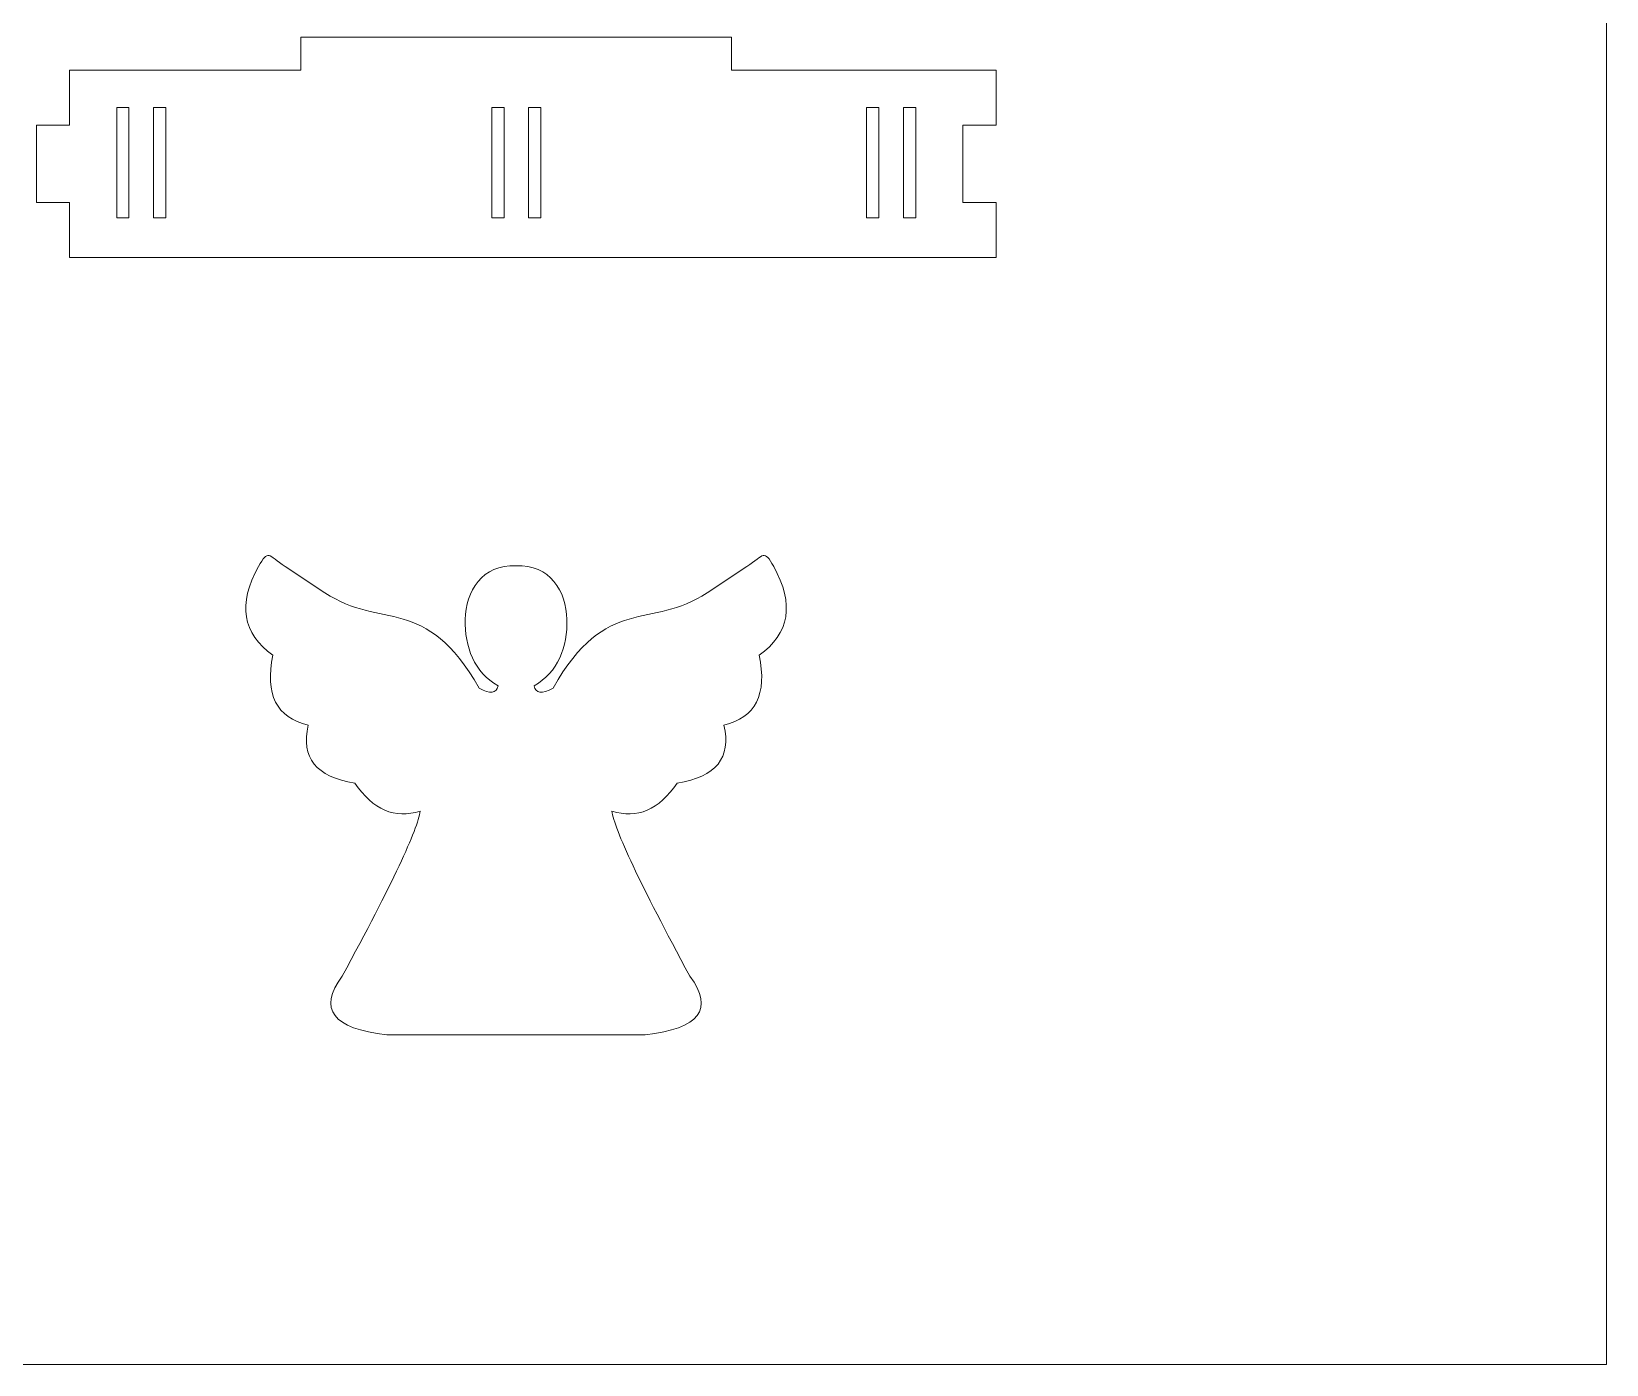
# Model space of a CAD drawing. Header units: millimetres. Extents: x -989 to 989, y -553 to 553.
# Drawn here: x -142.8 to 0, y 150.4 to 271.3 of the extents above; entities that cross this region are included whole.
import ezdxf

# ---------------------------------------------------------------- set-up
doc = ezdxf.new("R2010")
doc.units = ezdxf.units.MM
doc.header["$MEASUREMENT"] = 0
doc.layers.add('Camada 1', color=7, linetype='Continuous')

msp = doc.modelspace()

# ---------------------------------------------------------------- linework, layer by layer
at = {"layer": 'Camada 1', "color": 142, "lineweight": 20}
msp.add_lwpolyline([(-197.7359, 150.4111), (-0.0001, 150.4111), (-0.0001, 414.1477), (-197.7359, 414.1477), (-197.7359, 150.4111)], close=True, dxfattribs=at)
at = {"layer": 'Camada 1', "lineweight": 9}
for points, knots in [([(-55.3447, 250.7797), (-85.4362, 250.7797), (-109.2532, 250.7797), (-139.3447, 250.7797), (-139.3447, 250.7797), (-139.3447, 250.7797), (-139.3447, 255.7797), (-139.3447, 255.7797), (-139.3447, 255.7797), (-139.3447, 255.7797), (-142.3447, 255.7797), (-142.3447, 255.7797), (-142.3447, 255.7797), (-142.3447, 255.7797), (-142.3447, 262.7797), (-142.3447, 262.7797), (-142.3447, 262.7797), (-142.3447, 262.7797), (-139.3447, 262.7797), (-139.3447, 262.7797), (-139.3447, 262.7797), (-139.3447, 262.7797), (-139.3447, 267.7797), (-139.3447, 267.7797), (-139.3447, 267.7797), (-139.3447, 267.7797), (-129.8447, 267.7797), (-129.8447, 267.7797), (-129.8447, 267.7797), (-129.8447, 267.7797), (-129.8447, 267.7797), (-129.8447, 267.7797), (-129.8447, 267.7797), (-129.8447, 267.7797), (-118.3679, 267.7797), (-118.3679, 267.7797), (-118.3679, 267.7797), (-118.3679, 267.7797), (-118.3679, 270.7797), (-118.3679, 270.7797), (-118.3679, 270.7797), (-106.1252, 270.7797), (-91.5878, 270.7797), (-79.3451, 270.7797), (-79.3451, 270.7797), (-79.3451, 270.7797), (-79.3451, 267.7797), (-79.3451, 267.7797), (-79.3451, 267.7797), (-79.3451, 267.7797), (-67.8447, 267.7797), (-67.8447, 267.7797), (-67.8447, 267.7797), (-67.8447, 267.7797), (-67.8447, 267.7797), (-67.8447, 267.7797), (-67.8447, 267.7797), (-67.8447, 267.7797), (-55.3447, 267.7797), (-55.3447, 267.7797), (-55.3447, 267.7797), (-55.3447, 267.7797), (-55.3447, 262.7797), (-55.3447, 262.7797), (-55.3447, 262.7797), (-55.3447, 262.7797), (-58.3447, 262.7797), (-58.3447, 262.7797), (-58.3447, 262.7797), (-58.3447, 262.7797), (-58.3447, 255.7797), (-58.3447, 255.7797), (-58.3447, 255.7797), (-58.3447, 255.7797), (-55.3447, 255.7797), (-55.3447, 255.7797), (-55.3447, 255.7797), (-55.3447, 255.7797), (-55.3447, 250.7797), (-55.3447, 250.7797)], [0, 0, 0, 0, 0.04761905, 0.04761905, 0.04761905, 0.04761905, 0.0952381, 0.0952381, 0.0952381, 0.0952381, 0.14285714, 0.14285714, 0.14285714, 0.14285714, 0.19047619, 0.19047619, 0.19047619, 0.19047619, 0.23809524, 0.23809524, 0.23809524, 0.23809524, 0.28571429, 0.28571429, 0.28571429, 0.28571429, 0.33333333, 0.33333333, 0.33333333, 0.33333333, 0.38095238, 0.38095238, 0.38095238, 0.38095238, 0.42857143, 0.42857143, 0.42857143, 0.42857143, 0.47619048, 0.47619048, 0.47619048, 0.47619048, 0.52380952, 0.52380952, 0.52380952, 0.52380952, 0.57142857, 0.57142857, 0.57142857, 0.57142857, 0.61904762, 0.61904762, 0.61904762, 0.61904762, 0.66666667, 0.66666667, 0.66666667, 0.66666667, 0.71428571, 0.71428571, 0.71428571, 0.71428571, 0.76190476, 0.76190476, 0.76190476, 0.76190476, 0.80952381, 0.80952381, 0.80952381, 0.80952381, 0.85714286, 0.85714286, 0.85714286, 0.85714286, 0.9047619, 0.9047619, 0.9047619, 0.9047619, 1, 1, 1, 1]), ([(-133.9657, 254.3914), (-133.9657, 254.3914), (-135.0789, 254.3914), (-135.0789, 254.3914), (-135.0789, 254.3914), (-135.0789, 254.3914), (-135.0789, 264.3914), (-135.0789, 264.3914), (-135.0789, 264.3914), (-135.0789, 264.3914), (-133.9657, 264.3914), (-133.9657, 264.3914), (-133.9657, 264.3914), (-133.9657, 264.3914), (-133.9657, 254.3914), (-133.9657, 254.3914)], [0, 0, 0, 0, 0.2, 0.2, 0.2, 0.2, 0.4, 0.4, 0.4, 0.4, 0.6, 0.6, 0.6, 0.6, 1, 1, 1, 1]), ([(-130.6261, 254.3914), (-130.6261, 254.3914), (-131.7393, 254.3914), (-131.7393, 254.3914), (-131.7393, 254.3914), (-131.7393, 254.3914), (-131.7393, 264.3914), (-131.7393, 264.3914), (-131.7393, 264.3914), (-131.7393, 264.3914), (-130.6261, 264.3914), (-130.6261, 264.3914), (-130.6261, 264.3914), (-130.6261, 264.3914), (-130.6261, 254.3914), (-130.6261, 254.3914)], [0, 0, 0, 0, 0.2, 0.2, 0.2, 0.2, 0.4, 0.4, 0.4, 0.4, 0.6, 0.6, 0.6, 0.6, 1, 1, 1, 1]), ([(-99.9579, 254.3914), (-99.9579, 254.3914), (-101.0711, 254.3914), (-101.0711, 254.3914), (-101.0711, 254.3914), (-101.0711, 254.3914), (-101.0711, 264.3914), (-101.0711, 264.3914), (-101.0711, 264.3914), (-101.0711, 264.3914), (-99.9579, 264.3914), (-99.9579, 264.3914), (-99.9579, 264.3914), (-99.9579, 264.3914), (-99.9579, 254.3914), (-99.9579, 254.3914)], [0, 0, 0, 0, 0.2, 0.2, 0.2, 0.2, 0.4, 0.4, 0.4, 0.4, 0.6, 0.6, 0.6, 0.6, 1, 1, 1, 1]), ([(-96.6183, 254.3914), (-96.6183, 254.3914), (-97.7315, 254.3914), (-97.7315, 254.3914), (-97.7315, 254.3914), (-97.7315, 254.3914), (-97.7315, 264.3914), (-97.7315, 264.3914), (-97.7315, 264.3914), (-97.7315, 264.3914), (-96.6183, 264.3914), (-96.6183, 264.3914), (-96.6183, 264.3914), (-96.6183, 264.3914), (-96.6183, 254.3914), (-96.6183, 254.3914)], [0, 0, 0, 0, 0.2, 0.2, 0.2, 0.2, 0.4, 0.4, 0.4, 0.4, 0.6, 0.6, 0.6, 0.6, 1, 1, 1, 1]), ([(-65.9662, 254.3914), (-65.9662, 254.3914), (-67.0794, 254.3914), (-67.0794, 254.3914), (-67.0794, 254.3914), (-67.0794, 254.3914), (-67.0794, 264.3914), (-67.0794, 264.3914), (-67.0794, 264.3914), (-67.0794, 264.3914), (-65.9662, 264.3914), (-65.9662, 264.3914), (-65.9662, 264.3914), (-65.9662, 264.3914), (-65.9662, 254.3914), (-65.9662, 254.3914)], [0, 0, 0, 0, 0.2, 0.2, 0.2, 0.2, 0.4, 0.4, 0.4, 0.4, 0.6, 0.6, 0.6, 0.6, 1, 1, 1, 1]), ([(-62.6266, 254.3914), (-62.6266, 254.3914), (-63.7398, 254.3914), (-63.7398, 254.3914), (-63.7398, 254.3914), (-63.7398, 254.3914), (-63.7398, 264.3914), (-63.7398, 264.3914), (-63.7398, 264.3914), (-63.7398, 264.3914), (-62.6266, 264.3914), (-62.6266, 264.3914), (-62.6266, 264.3914), (-62.6266, 264.3914), (-62.6266, 254.3914), (-62.6266, 254.3914)], [0, 0, 0, 0, 0.2, 0.2, 0.2, 0.2, 0.4, 0.4, 0.4, 0.4, 0.6, 0.6, 0.6, 0.6, 1, 1, 1, 1])]:
    msp.add_open_spline(points, degree=3, knots=knots, dxfattribs=at)
at = {"layer": 'Camada 1', "color": 250, "lineweight": 20}
msp.add_open_spline([(-114.6313, 185.6198), (-116.8482, 182.6269), (-115.4993, 180.8552), (-110.5847, 180.3049), (-110.5847, 180.3049), (-105.5014, 180.3049), (-99.7473, 180.3049), (-97.781, 180.3049), (-97.781, 180.3049), (-97.781, 180.3049), (-87.1511, 180.3049), (-87.1511, 180.3049), (-87.1511, 180.3049), (-82.2365, 180.8552), (-80.8876, 182.6269), (-83.1045, 185.6198), (-83.1045, 185.6198), (-87.6168, 193.9601), (-89.9722, 198.953), (-90.1709, 200.5983), (-90.1709, 200.5983), (-87.8764, 199.8496), (-85.9034, 200.6952), (-84.2519, 203.1346), (-84.2519, 203.1346), (-80.7353, 203.6848), (-79.3262, 205.4363), (-80.0242, 208.3891), (-80.0242, 208.3891), (-77.1504, 209.0565), (-76.0833, 211.1704), (-76.8232, 214.7306), (-76.8232, 214.7306), (-74.0586, 216.6827), (-73.6208, 219.3593), (-75.5098, 222.7601), (-75.5098, 222.7601), (-76.4076, 224.3766), (-76.3588, 223.8196), (-77.9453, 222.7701), (-77.9453, 222.7701), (-77.9453, 222.7701), (-81.5431, 220.3833), (-81.5431, 220.3833), (-81.5431, 220.3833), (-86.6318, 216.9957), (-90.6651, 220.3084), (-95.5158, 211.741), (-95.5158, 211.741), (-96.5245, 211.1832), (-97.0983, 211.2537), (-97.2372, 211.9524), (-97.2372, 211.9524), (-95.0802, 213.1293), (-94.1923, 215.5018), (-94.2525, 217.9582), (-94.2525, 217.9582), (-94.3148, 220.5091), (-95.7962, 222.9961), (-98.8679, 222.8239), (-98.8679, 222.8239), (-101.9396, 222.9961), (-103.4209, 220.5091), (-103.4834, 217.9582), (-103.4834, 217.9582), (-103.5435, 215.5018), (-102.6556, 213.1293), (-100.4987, 211.9524), (-100.4987, 211.9524), (-100.6375, 211.2537), (-101.2113, 211.1832), (-102.2199, 211.741), (-102.2199, 211.741), (-107.0706, 220.3084), (-111.1041, 216.9957), (-116.1926, 220.3833), (-116.1926, 220.3833), (-116.1926, 220.3833), (-119.7904, 222.7701), (-119.7904, 222.7701), (-119.7904, 222.7701), (-121.377, 223.8196), (-121.3281, 224.3766), (-122.226, 222.7601), (-122.226, 222.7601), (-124.1149, 219.3593), (-123.6773, 216.6827), (-120.9127, 214.7306), (-120.9127, 214.7306), (-121.6524, 211.1704), (-120.5855, 209.0565), (-117.7117, 208.3891), (-117.7117, 208.3891), (-118.4097, 205.4363), (-117.0004, 203.6848), (-113.484, 203.1346), (-113.484, 203.1346), (-111.8324, 200.6952), (-109.8593, 199.8496), (-107.5649, 200.5983), (-107.5649, 200.5983), (-107.7636, 198.953), (-110.119, 193.9601), (-114.6313, 185.6198)], degree=3, knots=[0, 0, 0, 0, 0.03703704, 0.03703704, 0.03703704, 0.03703704, 0.07407407, 0.07407407, 0.07407407, 0.07407407, 0.11111111, 0.11111111, 0.11111111, 0.11111111, 0.14814815, 0.14814815, 0.14814815, 0.14814815, 0.18518519, 0.18518519, 0.18518519, 0.18518519, 0.22222222, 0.22222222, 0.22222222, 0.22222222, 0.25925926, 0.25925926, 0.25925926, 0.25925926, 0.2962963, 0.2962963, 0.2962963, 0.2962963, 0.33333333, 0.33333333, 0.33333333, 0.33333333, 0.37037037, 0.37037037, 0.37037037, 0.37037037, 0.40740741, 0.40740741, 0.40740741, 0.40740741, 0.44444444, 0.44444444, 0.44444444, 0.44444444, 0.48148148, 0.48148148, 0.48148148, 0.48148148, 0.51851852, 0.51851852, 0.51851852, 0.51851852, 0.55555556, 0.55555556, 0.55555556, 0.55555556, 0.59259259, 0.59259259, 0.59259259, 0.59259259, 0.62962963, 0.62962963, 0.62962963, 0.62962963, 0.66666667, 0.66666667, 0.66666667, 0.66666667, 0.7037037, 0.7037037, 0.7037037, 0.7037037, 0.74074074, 0.74074074, 0.74074074, 0.74074074, 0.77777778, 0.77777778, 0.77777778, 0.77777778, 0.81481481, 0.81481481, 0.81481481, 0.81481481, 0.85185185, 0.85185185, 0.85185185, 0.85185185, 0.88888889, 0.88888889, 0.88888889, 0.88888889, 0.92592593, 0.92592593, 0.92592593, 0.92592593, 1, 1, 1, 1], dxfattribs=at)

doc.saveas('drawing.dxf')
